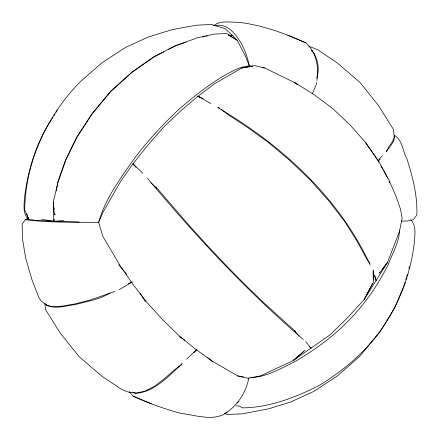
<?xml version="1.0" encoding="UTF-8"?>
<svg xmlns="http://www.w3.org/2000/svg" width="439" height="439" viewBox="0 0 439 439"><rect width="100%" height="100%" fill="white"/><g stroke="black" fill="none" stroke-linecap="round" stroke-linejoin="round"><path stroke-width="0.66" d="M399.43 230.031C399.397 242.388 392.159 253.522 388.125 264.909C377.946 284.702 365.484 303.305 349.894 319.263C334.03 336.011 315.295 349.598 295.485 361.297C281.251 368.277 267.077 376.942 250.806 377.578M79.075 222.024L53.821 221.267L53.876 219.226M27.564 215.801L28.337 219.297L34.643 220.219M35.274 220.307L53.821 221.267L53.981 219.242M316.607 83.794L316.717 82.461M316.881 80.463C318.988 67.03 316.524 52.367 305.983 42.934C284.609 33.194 262.226 25.199 238.821 22.268C230.409 22.581 220.614 19.936 213.469 25.764M56.236 190.927L57.893 181.636L65.554 159.983L76.814 136.995L92.174 113.492L110.666 91.268L131.854 72.21L153.968 56.713L175.342 45.755L195.415 38.55M54.815 213.749L54.99 215.055L54.167 212.97L53.267 201.973L58.091 182.097L65.713 160.356L76.984 137.226L92.338 113.624L110.919 91.339L132.155 72.199L154.385 56.697L163.95 51.813M248.82 377.864C246.35 391.786 237.675 405.872 225.306 413.137M404.588 284.307L405.131 282.326M405.861 279.687L406.404 277.711M406.766 276.389L407.31 274.413M408.939 268.47L409.483 266.495M316.667 78.109C319.844 69.049 318.001 57.498 311.514 50.276M404.324 284.933L394.88 307.514L380.608 331.121L359.546 356.479L337.481 375.866L313.869 391.368L290.629 402.014L268.794 408.786L242.432 413.823L227.649 414.493L224.395 413.522M312.305 93.847L316.338 84.42M386.364 151.976L388.932 146.769L392.696 141.204L394.26 136.727L393.514 129.549L378.769 105.914L359.953 82.411L337.114 62.804L317.562 49.684L310.647 46.896L308.721 46.66M372.338 283.715L364.326 299.31L348.105 317.145L330.507 334.502L293.082 360.66L260.618 375.833L248.194 378.314L237.751 375.943L212.498 361.264L196.134 349.625L179.342 335.983L162.71 319.773L146.802 302.306L132.699 283.984L120.138 265.688L102.797 236.286L98.627 222.441C104.855 199.685 119.09 180.336 132.386 161.239C146.187 142.28 162.227 125.12 179.238 109.015C194.054 96.267 209.447 84.096 226.403 74.295C234.278 70.328 242.789 65.06 251.937 66.091M51.5 119.754C36.08 142.812 27.959 170.118 24.551 197.468C24.129 204.859 22.526 213.486 28.337 219.297L28.189 217.31L28.337 219.297L26.872 213.842M52.219 118.59L52.932 117.432M54.008 115.687L55.084 113.942M56.154 112.197L57.229 110.458M28.365 218.968L25.687 219.275L22.159 224.071L22.444 238.437L25.583 257.77L32.096 280.17L39.148 298.163L41.299 301.149L46.358 304.979L52.104 306.641L61.976 306.186L74.619 303.98L89.035 300.402L115.002 291.436M373.205 270.007L373.435 282.129L364.326 299.31L387.494 262.429L399.501 231.331L402.14 218.139L400.483 209.178L395.912 195.97L388.751 179.672L378.901 161.579L365.446 142.351L349.993 124.917L332.905 108.674L314.428 94.901L295.656 83.075L264.591 67.952L254.757 65.625L241.724 68.061L214.737 83.651L197.962 96.229L181.521 110.14L163.714 127.118L147.702 145.331L132.979 163.835L120.319 181.889L102.841 212.564L98.627 222.441C74.18 221.991 49.503 222.88 25.21 219.703M380.037 272.065L379.208 273.135L381.085 271.28L387.494 262.429L385.837 264.569M382.106 269.387L385.008 265.639M378.012 160.729L382.331 155.636M194.087 352.687L196.716 349.685M305.187 350.146L293.082 360.66L303.673 351.463M386.304 151.098L389.437 147.608L393.19 141.934L394.743 137.369L394.041 136.249M182.284 363.404C168.949 375.866 155.214 391.517 135.975 393.432L132.885 392.181M186.559 359.173L196.634 349.598M378.204 161.014L380.125 159.258M179.617 366.164L174.76 369.611L164.384 378.747L154.166 386.529L144.244 391.434L135.426 392.976L128.353 392.104L121.438 389.316L101.886 376.196L79.047 356.589L60.231 333.086L45.486 309.451L44.877 303.579M180.698 365.402L181.779 364.633M227.243 412.199C214.128 422.088 195.295 414.998 180.709 413.357C164.356 408.874 148.387 403.243 133.017 396.066L129.291 391.637M237.115 402.585L238.827 401.575M119.315 289.597L131.634 282.337M109.849 293.027C99.401 299.656 86.768 301.445 75.003 304.611C65.768 305.78 55.885 309.204 46.825 305.522L46.128 304.441M131.003 282.601L132.205 281.964M168.73 49.371L175.902 45.711L185.993 42.122M127.897 283.901L132.194 281.931M202.626 37.024L204.59 36.574M205.896 36.278L207.208 35.976M195.723 38.193L214.029 34.132L226.705 33.457L237.203 40.284L245.368 55.972L249.275 65.702C246.707 53.212 241.62 41.041 232.61 31.806C228.121 26.993 221.574 23.958 214.973 25.72M241.724 68.061L252.612 66.086M41.645 219.363L53.821 221.267L63.918 220.576M401.46 221.091L407.441 221.004L413.313 219.725L416.841 214.929C417.56 195.728 412.726 176.966 406.904 158.83C402.563 151.164 402.667 139.893 394.162 135.168M228.489 35.274L232.516 35.35L237.203 40.284L229.295 35.548M228.489 35.12L232.516 35.35L225.009 28.584L211.351 24.507L196.568 25.177L177.109 28.694L170.206 30.214L148.371 36.986L125.131 47.631L101.519 63.134L79.454 82.521L76.523 85.665C45.25 119.353 25.303 163.698 24.716 209.957L28.381 218.337M236.078 405.856L239.502 406.053M261.924 67.562L264.591 67.952M237.751 375.943L243.612 376.958M305.983 42.934L287.666 35.153M133.017 396.066L151.334 403.847M199.685 97.271L197.962 96.229L203.372 98.753M239.864 406.371L242.52 407.875C269.606 407.463 295.518 397.509 319.362 385.338C343.342 370.609 365.27 352.374 381.414 329.124C399.66 303.3 410.964 272.937 414.449 241.532C414.871 234.141 416.474 225.514 410.663 219.703M197.962 96.229L210.764 103.522M217.722 107.577C281.207 144.859 338.974 197.182 370.121 264.926M179.233 336.576L184.797 340.247M218.37 107.176L219.429 107.989M221.547 109.613L228.434 114.886L247.168 127.178L267.828 142.027L289.4 160.076L310.302 180.056L328.954 201.007L344.752 221.629L356.627 240.451L365.544 256.771L369.907 263.565M294.141 82.153L297.296 84.623M309.144 346.508L311.13 348.187L305.747 341.805M303.376 339.49C246.405 290.788 195.454 235.567 147.339 178.212M207.751 357.626L212.833 362.098M151.032 182.975L157.469 188.721L188.424 224.642L207.296 245.5L227.166 266.55L246.85 286.437L265.348 304.243L294.58 330.605L299.085 336.301M136.079 167.484L132.979 163.835L142.796 173.18M132.979 163.835L134.427 165.289M155.845 187.146L156.789 188.117M294.339 330.457L295.26 331.412M118.7 264.69L124.259 271.368M125.115 272.399L126.822 274.452M311.388 50.331L312.568 51.846M313.353 52.85L314.533 54.359M365.446 142.351L377.112 159.439M140.068 293.098L145.512 301.681M45.661 303.865L46.358 304.979M377.864 160.542L378.846 162.293M380.811 165.799L382.775 169.306M383.428 170.475L388.016 178.651M389.047 181.115L389.821 182.964M373.463 272.97L376.108 280.581L374.972 275.944M53.267 201.973L53.783 205.902M54.041 207.861L54.216 209.167M53.328 203.97L53.821 221.267M373.188 270.643L373.243 279.264"/></g></svg>
